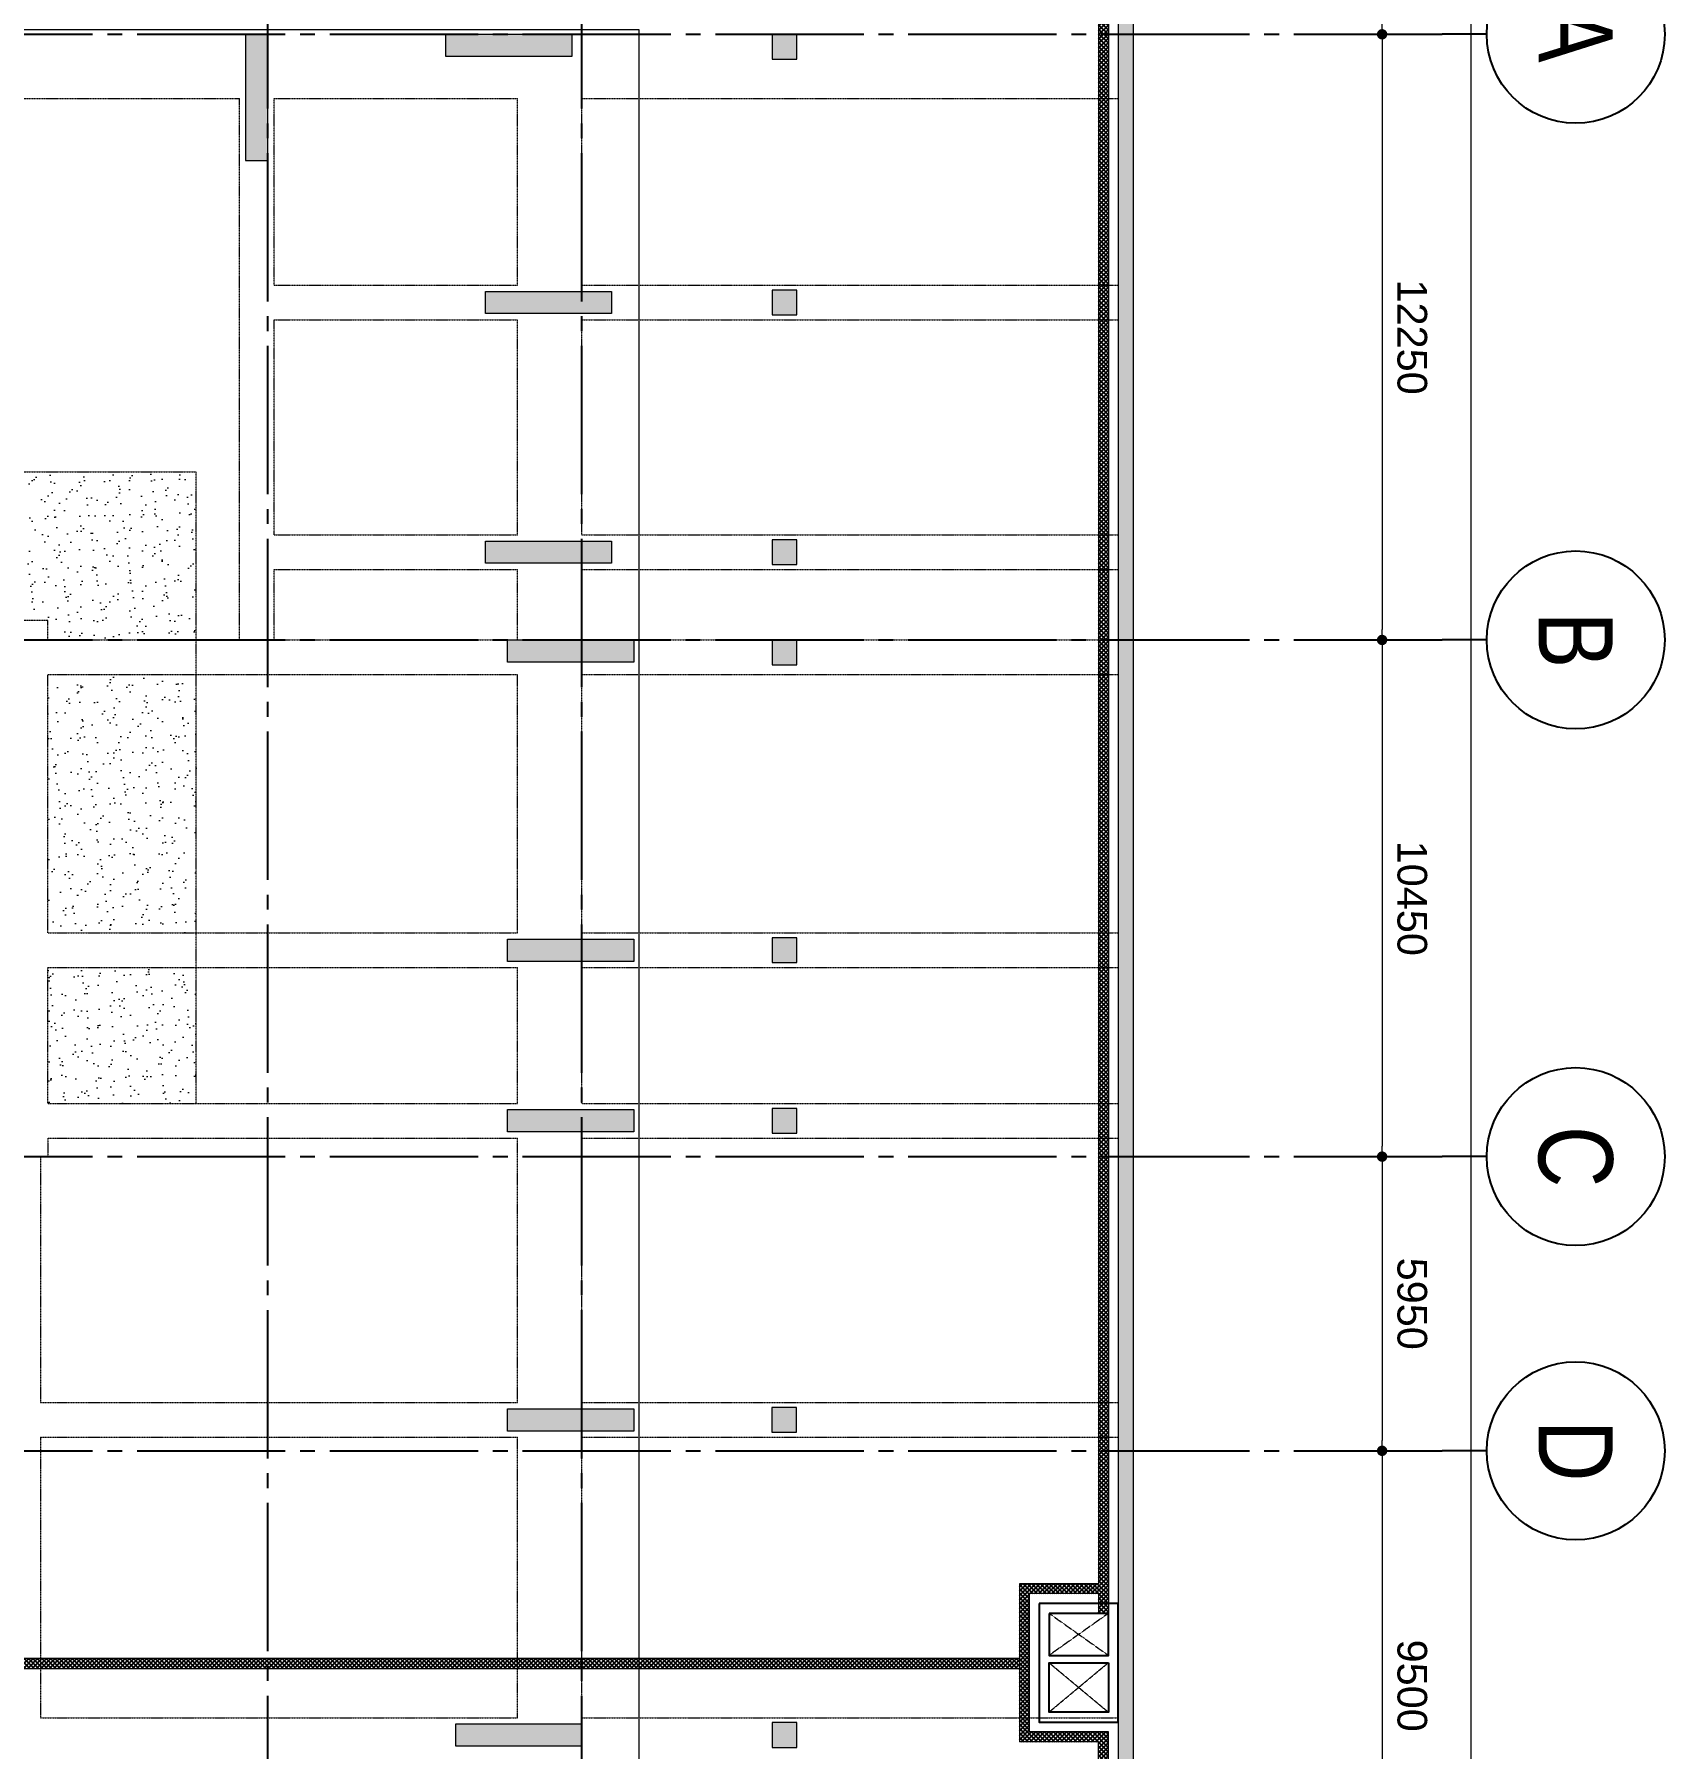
# Model space of a CAD drawing. Header units: millimetres. Extents: x 3014920 to 3563667, y -1638653 to -1356471.
# Drawn here: x 3371124 to 3404101, y -1458560 to -1423885 of the extents above; entities that cross this region are included whole.
import ezdxf
from ezdxf.enums import TextEntityAlignment as Align

# ---------------------------------------------------------------- set-up
doc = ezdxf.new("R2010")
doc.units = ezdxf.units.MM
doc.header["$MEASUREMENT"] = 0
doc.header["$PDMODE"] = 2
for name, pattern in [('CHG_XX_Cot_Ham 2$0$MB_Luoi truc$0$HTT Hidden 21', [3, 2, -1]), ('CHG_XX_Damsan_Ham 2$0$CHG_XX_Damsan_Ham 2$0$HIDDEN', [0.375, 0.25, -0.125]), ('CHG_XX_Luoi truc$0$MB_Luoi truc$0$Center101', [13, 10, -1, 1, -1])]:
    doc.linetypes.add(name, pattern=pattern)
doc.layers.get('0').update_dxf_attribs({"lineweight": 9})
doc.layers.get('Defpoints').update_dxf_attribs({"color": 10, "lineweight": 0})
for name, color, linetype, lineweight in [('CHG_XX_Cot_Ham 2$0$MB_Luoi truc$0$Dim 300', 1, 'Continuous', 5), ('CHG_XX_Cot_Ham 2$0$NS-Pier-H2', 150, 'Continuous', 13), ('CHG_XX_Cot_Ham 2$0$NS-Pier-H2 @ 1', 150, 'Continuous', 13), ('CHG_XX_Cot_Ham 2$0$NS-Pier-H2 @ 150', 150, 'Continuous', 13), ("CHG_XX_Damsan_Ham 2$0$CHG_XX_Damsan_Ham 2$0$'S_General_Hidden_1 Thin", 1, 'CHG_XX_Damsan_Ham 2$0$CHG_XX_Damsan_Ham 2$0$HIDDEN', 18), ('CHG_XX_Damsan_Ham 2$0$CHG_XX_Damsan_Ham 2$0$CHG_XX_Damsan_Ham 2$0$Start net bao', 3, 'Continuous', 18), ('CHG_XX_Damsan_Ham 2$0$CHG_XX_Damsan_Ham 2$0$DBAO', 3, 'Continuous', 13), ('CHG_XX_Damsan_Ham 2$0$CHG_XX_Damsan_Ham 2$0$DMo', 9, 'CHG_XX_Damsan_Ham 2$0$CHG_XX_Damsan_Ham 2$0$HIDDEN', 9), ('CHG_XX_Damsan_Ham 2$0$CHG_XX_Damsan_Ham 2$0$DTE-MEP-H-SLAB TEXT', 3, 'Continuous', 0), ('CHG_XX_Damsan_Ham 2$0$CHG_XX_Damsan_Ham 2$0$mach ngung thi cong', 6, 'Continuous', 13), ('CHG_XX_Damsan_Ham 2$0$CHG_XX_Damsan_Ham 2$0$Start hatch', 8, 'Continuous', 25), ('CHG_XX_Damsan_Ham 2$0$CHG_XX_Damsan_Ham 2$0$Start net bao', 3, 'Continuous', 18), ('CHG_XX_Damsan_Ham 2$0$HATCH', 57, 'Continuous', 9), ('CHG_XX_Damsan_Ham 2$0$mach ngung thi cong', 6, 'Continuous', 13)]:
    doc.layers.add(name, color=color, linetype=linetype, lineweight=lineweight)
for name, color, linetype, lineweight, plot in [('CHG_XX_Cot_Ham 2$0$NS-Column-H2', 90, 'Continuous', 13, False), ('CHG_XX_Cot_Ham 2$0$NS-Column-H2 @ 1', 90, 'Continuous', 13, False), ('CHG_XX_Cot_Ham 2$0$NS-Column-H2 @ 150', 90, 'Continuous', 13, False)]:
    doc.layers.add(name, color=color, linetype=linetype, lineweight=lineweight, plot=plot)
for name, color, linetype in [('CHG_XX_Damsan_Ham 2$0$CHG_XX_Damsan_Ham 2$0$MEP-00-GENERAL-35', 2, 'Continuous'), ('CHG_XX_Luoi truc$0$Grid', 34, 'Continuous'), ('CHG_XX_Luoi truc$0$Grid Line', 8, 'CHG_XX_Luoi truc$0$MB_Luoi truc$0$Center101')]:
    doc.layers.add(name, color=color, linetype=linetype)
doc.styles.add('CHG_XX_Cot_Ham 2$0$MB_Luoi truc$0$Arial_C', font='arial.ttf')
doc.styles.add('CHG_XX_Luoi truc$0$MB_Luoi truc$0$Grid A-F$0$VNI-HelveCB', font='VHELVCB_0.TTF')
doc.dimstyles.new('CHG_XX_Cot_Ham 2$0$MB_Luoi truc$0$Dim 300 (A1-A2)', dxfattribs={"dimscale": 300, "dimtxt": 2, "dimasz": 0.7, "dimexe": 0, "dimexo": 1, "dimgap": 1, "dimtad": 1, "dimdec": 0, "dimzin": 12, "dimdsep": 46, "dimtxsty": 'CHG_XX_Cot_Ham 2$0$MB_Luoi truc$0$Arial_C', "dimblk": 'CHG_XX_Cot_Ham 2$0$MB_Luoi truc$0$_Dot', "dimcen": 1, "dimclrd": 256, "dimclre": 256, "dimclrt": 3, "dimadec": 0, "dimazin": 0, "dimtfac": 1, "dimtdec": 0, "dimtix": 1, "dimtmove": 2, "dimatfit": 3, "dimldrblk": 'CHG_XX_Cot_Ham 2$0$MB_Luoi truc$0$HTT Arrow 30', "dimfxl": 1, "dimtolj": 1, "dimtzin": 0, "dimarcsym": 0})
pattern_1 = [(45, (273994.73, -7150), (-44.194174, 44.194174), []), (135, (273994.73, -7150), (-44.194174, -44.194174), [])]

# ---------------------------------------------------------------- blocks, each defined once
blk = doc.blocks.new('CHG_XX_Cot_Ham 2$0$MB_Luoi truc$0$_Dot')
at = {"color": 0, "linetype": 'ByBlock', "lineweight": -2}
blk.add_line((-0.5, 0), (-1, 0), dxfattribs=at)
at = {"color": 0, "linetype": 'ByBlock', "const_width": 0.5}
blk.add_lwpolyline([(-0.25, 0, 1), (0.25, 0, 1)], format="xyb", close=True, dxfattribs=at)
blk = doc.blocks.new('*D2845')
at = {"layer": 'CHG_XX_Cot_Ham 2$0$MB_Luoi truc$0$Dim 300', "lineweight": -2, "transparency": 16777216}
for p, q in [((-10900, 166908), (-10900, 168437)), ((-10690, 168437), (-210, 168437)), ((0, 166908), (0, 168437))]:
    blk.add_line(p, q, dxfattribs=at)
at = {"layer": 'Defpoints', "color": 0, "transparency": 16777216}
for p in [(0, 168437), (-10900, 166608), (0, 166608)]:
    blk.add_point(p, dxfattribs=at)
at = {"layer": 'CHG_XX_Cot_Ham 2$0$MB_Luoi truc$0$Dim 300', "lineweight": -2, "transparency": 16777216, "xscale": 210, "yscale": 210, "zscale": 210, "rotation": 180}
blk.add_blockref('CHG_XX_Cot_Ham 2$0$MB_Luoi truc$0$_Dot', (-10900, 168437), dxfattribs=at)
at = {"layer": 'CHG_XX_Cot_Ham 2$0$MB_Luoi truc$0$Dim 300', "lineweight": -2, "transparency": 16777216, "xscale": 210, "yscale": 210, "zscale": 210}
blk.add_blockref('CHG_XX_Cot_Ham 2$0$MB_Luoi truc$0$_Dot', (0, 168437), dxfattribs=at)
at = {"layer": 'CHG_XX_Cot_Ham 2$0$MB_Luoi truc$0$Dim 300', "color": 3, "transparency": 16777216, "insert": (-5450, 169043), "char_height": 600, "attachment_point": 5, "style": 'CHG_XX_Cot_Ham 2$0$MB_Luoi truc$0$Arial_C'}
blk.add_mtext('\\A1;10900', dxfattribs=at)
blk = doc.blocks.new('CHG_XX_Cot_Ham 2$0$MB_Luoi truc$0$HTT Arrow 30')
blk.add_hatch(color=256).paths.add_polyline_path([(-2.5, 0.375), (-2.5, -0.375), (0, 0)])
at = {"color": 0, "linetype": 'ByBlock', "lineweight": -2}
for p, q in [((0, 0), (-2.5, 0.375)), ((-2.5, -0.375), (-2.5, 0.375)), ((0, 0), (-2.5, -0.375))]:
    blk.add_line(p, q, dxfattribs=at)
blk = doc.blocks.new('*D2846')
at = {"layer": 'CHG_XX_Cot_Ham 2$0$MB_Luoi truc$0$Dim 300', "lineweight": -2, "transparency": 16777216}
for p, q in [((0, 166908), (0, 168437)), ((210, 168437), (12040, 168437)), ((12250, 166908), (12250, 168437))]:
    blk.add_line(p, q, dxfattribs=at)
at = {"layer": 'Defpoints', "color": 0, "transparency": 16777216}
for p in [(12250, 168437), (0, 166608), (12250, 166608)]:
    blk.add_point(p, dxfattribs=at)
at = {"layer": 'CHG_XX_Cot_Ham 2$0$MB_Luoi truc$0$Dim 300', "lineweight": -2, "transparency": 16777216, "xscale": 210, "yscale": 210, "zscale": 210, "rotation": 180}
blk.add_blockref('CHG_XX_Cot_Ham 2$0$MB_Luoi truc$0$_Dot', (0, 168437), dxfattribs=at)
at = {"layer": 'CHG_XX_Cot_Ham 2$0$MB_Luoi truc$0$Dim 300', "lineweight": -2, "transparency": 16777216, "xscale": 210, "yscale": 210, "zscale": 210}
blk.add_blockref('CHG_XX_Cot_Ham 2$0$MB_Luoi truc$0$_Dot', (12250, 168437), dxfattribs=at)
at = {"layer": 'CHG_XX_Cot_Ham 2$0$MB_Luoi truc$0$Dim 300', "color": 3, "transparency": 16777216, "insert": (6125, 169043), "char_height": 600, "attachment_point": 5, "style": 'CHG_XX_Cot_Ham 2$0$MB_Luoi truc$0$Arial_C'}
blk.add_mtext('\\A1;12250', dxfattribs=at)
blk = doc.blocks.new('*D2847')
at = {"layer": 'CHG_XX_Cot_Ham 2$0$MB_Luoi truc$0$Dim 300', "lineweight": -2, "transparency": 16777216}
for p, q in [((12250, 166908), (12250, 168437)), ((12460, 168437), (22490, 168437)), ((22700, 166908), (22700, 168437))]:
    blk.add_line(p, q, dxfattribs=at)
at = {"layer": 'Defpoints', "color": 0, "transparency": 16777216}
for p in [(22700, 168437), (12250, 166608), (22700, 166608)]:
    blk.add_point(p, dxfattribs=at)
at = {"layer": 'CHG_XX_Cot_Ham 2$0$MB_Luoi truc$0$Dim 300', "lineweight": -2, "transparency": 16777216, "xscale": 210, "yscale": 210, "zscale": 210, "rotation": 180}
blk.add_blockref('CHG_XX_Cot_Ham 2$0$MB_Luoi truc$0$_Dot', (12250, 168437), dxfattribs=at)
at = {"layer": 'CHG_XX_Cot_Ham 2$0$MB_Luoi truc$0$Dim 300', "lineweight": -2, "transparency": 16777216, "xscale": 210, "yscale": 210, "zscale": 210}
blk.add_blockref('CHG_XX_Cot_Ham 2$0$MB_Luoi truc$0$_Dot', (22700, 168437), dxfattribs=at)
at = {"layer": 'CHG_XX_Cot_Ham 2$0$MB_Luoi truc$0$Dim 300', "color": 3, "transparency": 16777216, "insert": (17475, 169043), "char_height": 600, "attachment_point": 5, "style": 'CHG_XX_Cot_Ham 2$0$MB_Luoi truc$0$Arial_C'}
blk.add_mtext('\\A1;10450', dxfattribs=at)
blk = doc.blocks.new('*D2848')
at = {"layer": 'CHG_XX_Cot_Ham 2$0$MB_Luoi truc$0$Dim 300', "lineweight": -2, "transparency": 16777216}
for p, q in [((22700, 166908), (22700, 168437)), ((22910, 168437), (28440, 168437)), ((28650, 166908), (28650, 168437))]:
    blk.add_line(p, q, dxfattribs=at)
at = {"layer": 'Defpoints', "color": 0, "transparency": 16777216}
for p in [(28650, 168437), (22700, 166608), (28650, 166608)]:
    blk.add_point(p, dxfattribs=at)
at = {"layer": 'CHG_XX_Cot_Ham 2$0$MB_Luoi truc$0$Dim 300', "lineweight": -2, "transparency": 16777216, "xscale": 210, "yscale": 210, "zscale": 210, "rotation": 180}
blk.add_blockref('CHG_XX_Cot_Ham 2$0$MB_Luoi truc$0$_Dot', (22700, 168437), dxfattribs=at)
at = {"layer": 'CHG_XX_Cot_Ham 2$0$MB_Luoi truc$0$Dim 300', "lineweight": -2, "transparency": 16777216, "xscale": 210, "yscale": 210, "zscale": 210}
blk.add_blockref('CHG_XX_Cot_Ham 2$0$MB_Luoi truc$0$_Dot', (28650, 168437), dxfattribs=at)
at = {"layer": 'CHG_XX_Cot_Ham 2$0$MB_Luoi truc$0$Dim 300', "color": 3, "transparency": 16777216, "insert": (25675, 169043), "char_height": 600, "attachment_point": 5, "style": 'CHG_XX_Cot_Ham 2$0$MB_Luoi truc$0$Arial_C'}
blk.add_mtext('\\A1;5950', dxfattribs=at)
blk = doc.blocks.new('*D2849')
at = {"layer": 'CHG_XX_Cot_Ham 2$0$MB_Luoi truc$0$Dim 300', "lineweight": -2, "transparency": 16777216}
for p, q in [((28650, 166908), (28650, 168437)), ((28860, 168437), (37940, 168437)), ((38150, 166908), (38150, 168437))]:
    blk.add_line(p, q, dxfattribs=at)
at = {"layer": 'Defpoints', "color": 0, "transparency": 16777216}
for p in [(38150, 168437), (28650, 166608), (38150, 166608)]:
    blk.add_point(p, dxfattribs=at)
at = {"layer": 'CHG_XX_Cot_Ham 2$0$MB_Luoi truc$0$Dim 300', "lineweight": -2, "transparency": 16777216, "xscale": 210, "yscale": 210, "zscale": 210, "rotation": 180}
blk.add_blockref('CHG_XX_Cot_Ham 2$0$MB_Luoi truc$0$_Dot', (28650, 168437), dxfattribs=at)
at = {"layer": 'CHG_XX_Cot_Ham 2$0$MB_Luoi truc$0$Dim 300', "lineweight": -2, "transparency": 16777216, "xscale": 210, "yscale": 210, "zscale": 210}
blk.add_blockref('CHG_XX_Cot_Ham 2$0$MB_Luoi truc$0$_Dot', (38150, 168437), dxfattribs=at)
at = {"layer": 'CHG_XX_Cot_Ham 2$0$MB_Luoi truc$0$Dim 300', "color": 3, "transparency": 16777216, "insert": (33400, 169043), "char_height": 600, "attachment_point": 5, "style": 'CHG_XX_Cot_Ham 2$0$MB_Luoi truc$0$Arial_C'}
blk.add_mtext('\\A1;9500', dxfattribs=at)
blk = doc.blocks.new('*D2858')
at = {"layer": 'CHG_XX_Cot_Ham 2$0$MB_Luoi truc$0$Dim 300', "lineweight": -2, "transparency": 16777216}
for p, q in [((-10900, 166908), (-10900, 170237)), ((105840, 170237), (-10690, 170237)), ((106050, 166908), (106050, 170237))]:
    blk.add_line(p, q, dxfattribs=at)
at = {"layer": 'Defpoints', "color": 0, "transparency": 16777216}
for p in [(-10900, 170237), (-10900, 166608), (106050, 166608)]:
    blk.add_point(p, dxfattribs=at)
at = {"layer": 'CHG_XX_Cot_Ham 2$0$MB_Luoi truc$0$Dim 300', "lineweight": -2, "transparency": 16777216, "xscale": 210, "yscale": 210, "zscale": 210, "rotation": 180}
blk.add_blockref('CHG_XX_Cot_Ham 2$0$MB_Luoi truc$0$_Dot', (-10900, 170237), dxfattribs=at)
at = {"layer": 'CHG_XX_Cot_Ham 2$0$MB_Luoi truc$0$Dim 300', "lineweight": -2, "transparency": 16777216, "xscale": 210, "yscale": 210, "zscale": 210}
blk.add_blockref('CHG_XX_Cot_Ham 2$0$MB_Luoi truc$0$_Dot', (106050, 170237), dxfattribs=at)
at = {"layer": 'CHG_XX_Cot_Ham 2$0$MB_Luoi truc$0$Dim 300', "color": 3, "transparency": 16777216, "insert": (47575, 170843), "char_height": 600, "attachment_point": 5, "style": 'CHG_XX_Cot_Ham 2$0$MB_Luoi truc$0$Arial_C'}
blk.add_mtext('\\A1;116950', dxfattribs=at)
blk = doc.blocks.new('*U2895')
at = {"layer": 'CHG_XX_Cot_Ham 2$0$NS-Pier-H2 @ 1'}
h = blk.add_hatch(color=256, dxfattribs=at)
h.dxf.hatch_style = 1
h.paths.add_polyline_path([(450, 0), (0, 0), (0, -2550), (450, -2550)])
at = {"layer": 'CHG_XX_Cot_Ham 2$0$NS-Pier-H2 @ 150'}
h = blk.add_hatch(color=256, dxfattribs=at)
h.dxf.hatch_style = 1
h.paths.add_polyline_path([(450, 0), (0, 0), (0, -2550), (450, -2550)])
blk = doc.blocks.new('CHG_XX_Cot_Ham 2$0$Block A_C450x2250')
at = {"layer": 'CHG_XX_Cot_Ham 2$0$NS-Pier-H2'}
blk.add_lwpolyline([(450, -2550), (0, -2550), (0, 0), (450, 0)], close=True, dxfattribs=at)
blk.add_blockref('*U2895', (0, 0), dxfattribs=at)
blk = doc.blocks.new('*U2897')
at = {"layer": 'CHG_XX_Cot_Ham 2$0$NS-Column-H2 @ 1'}
h = blk.add_hatch(color=256, dxfattribs=at)
h.dxf.hatch_style = 1
h.paths.add_polyline_path([(-250, -250), (-250, 250), (250, 250), (250, -250)])
at = {"layer": 'CHG_XX_Cot_Ham 2$0$NS-Column-H2 @ 150'}
h = blk.add_hatch(color=256, dxfattribs=at)
h.dxf.hatch_style = 1
h.paths.add_polyline_path([(-250, -250), (-250, 250), (250, 250), (250, -250)])
blk = doc.blocks.new('CHG_XX_Cot_Ham 2$0$500x500')
at = {"layer": 'CHG_XX_Cot_Ham 2$0$NS-Column-H2'}
blk.add_lwpolyline([(250, -250), (250, 250), (-250, 250), (-250, -250)], close=True, dxfattribs=at)
blk.add_blockref('*U2897', (0, 0), dxfattribs=at)
blk = doc.blocks.new('*U2889')
at = {"layer": 'CHG_XX_Luoi truc$0$Grid', "lineweight": -2}
blk.add_line((0, 611), (0, 608), dxfattribs=at)
blk.add_circle((0, 617), 6, dxfattribs=at)
at = {"layer": 'CHG_XX_Luoi truc$0$Grid Line'}
blk.add_line((0, 0), (0, 608), dxfattribs=at)
at = {"layer": 'CHG_XX_Luoi truc$0$Grid', "lineweight": -2, "style": 'CHG_XX_Luoi truc$0$MB_Luoi truc$0$Grid A-F$0$VNI-HelveCB'}
for tag, p in [('GRIDSUB', (0, 617)), ('GRID', (0, -9))]:
    blk.add_attdef(tag, text='', height=5, dxfattribs=at).set_placement(p, align=Align.MIDDLE)
blk = doc.blocks.new('*U2890')
at = {"layer": 'CHG_XX_Luoi truc$0$Grid', "lineweight": -2}
blk.add_line((0, 611), (0, 608), dxfattribs=at)
blk.add_circle((0, 617), 6, dxfattribs=at)
at = {"layer": 'CHG_XX_Luoi truc$0$Grid Line'}
blk.add_line((0, 0), (0, 608), dxfattribs=at)
at = {"layer": 'CHG_XX_Luoi truc$0$Grid', "lineweight": -2, "style": 'CHG_XX_Luoi truc$0$MB_Luoi truc$0$Grid A-F$0$VNI-HelveCB'}
for tag, p in [('GRIDSUB', (0, 617)), ('GRID', (0, -9))]:
    blk.add_attdef(tag, text='', height=5, dxfattribs=at).set_placement(p, align=Align.MIDDLE)
blk = doc.blocks.new('*U2891')
at = {"layer": 'CHG_XX_Luoi truc$0$Grid Line'}
blk.add_line((0, 0), (0, 438), dxfattribs=at)
at = {"layer": 'CHG_XX_Luoi truc$0$Grid', "lineweight": -2, "style": 'CHG_XX_Luoi truc$0$MB_Luoi truc$0$Grid A-F$0$VNI-HelveCB'}
for tag, p in [('GRIDSUB', (0, 447)), ('GRID', (0, -9))]:
    blk.add_attdef(tag, text='', height=5, dxfattribs=at).set_placement(p, align=Align.MIDDLE)
blk = doc.blocks.new('CHG_XX_Luoi truc')
at = {"layer": 'CHG_XX_Luoi truc$0$Grid'}
ref = blk.add_blockref('*U2890', (0, -12747), dxfattribs=dict(at, xscale=300, yscale=300, zscale=300))
ref.add_attrib('GRIDSUB', 'A', dxfattribs={"lineweight": -2, "height": 1500, "style": 'CHG_XX_Luoi truc$0$MB_Luoi truc$0$Grid A-F$0$VNI-HelveCB'}).set_placement((0, 172353), align=Align.MIDDLE)
ref = blk.add_blockref('*U2889', (12250, -12747), dxfattribs=dict(at, xscale=300, yscale=300, zscale=300))
ref.add_attrib('GRIDSUB', 'B', dxfattribs={"lineweight": -2, "height": 1500, "style": 'CHG_XX_Luoi truc$0$MB_Luoi truc$0$Grid A-F$0$VNI-HelveCB'}).set_placement((12250, 172353), align=Align.MIDDLE)
ref = blk.add_blockref('*U2889', (22700, -12747), dxfattribs=dict(at, xscale=300, yscale=300, zscale=300))
ref.add_attrib('GRIDSUB', 'C', dxfattribs={"lineweight": -2, "height": 1500, "style": 'CHG_XX_Luoi truc$0$MB_Luoi truc$0$Grid A-F$0$VNI-HelveCB'}).set_placement((22700, 172353), align=Align.MIDDLE)
ref = blk.add_blockref('*U2889', (28650, -12747), dxfattribs=dict(at, xscale=300, yscale=300, zscale=300))
ref.add_attrib('GRIDSUB', 'D', dxfattribs={"lineweight": -2, "height": 1500, "style": 'CHG_XX_Luoi truc$0$MB_Luoi truc$0$Grid A-F$0$VNI-HelveCB'}).set_placement((28650, 172353), align=Align.MIDDLE)
at = {"layer": 'CHG_XX_Luoi truc$0$Grid', "xscale": 300.0000000000013, "yscale": 300.0000000000013, "zscale": 300.0000000000013, "rotation": 90}
for p in [(110703, 152250), (110703, 145900)]:
    blk.add_blockref('*U2891', p, dxfattribs=at)
blk = doc.blocks.new('CHG_XX_Damsan_Ham 2$0$CHG_XX_Damsan_Ham 2$0$sdfsgdh')
at = {"layer": 'CHG_XX_Damsan_Ham 2$0$CHG_XX_Damsan_Ham 2$0$Start hatch', "ltscale": 0.5}
h = blk.add_hatch(dxfattribs=at)
h.set_pattern_fill('ANSI37', color=256, scale=500)
h.set_pattern_definition(pattern_1)
h.paths.add_polyline_path([(42037, 2000), (1900, 2000), (1900, -400), (500, -400), (500, 0), (300, 0), (300, -600), (500, -600), (2100, -600), (2100, 1800), (42037, 1800)])
h = blk.add_hatch(dxfattribs=at)
h.set_pattern_fill('ANSI37', color=256, scale=500)
h.set_pattern_definition(pattern_1)
h.paths.add_polyline_path([(102202, 2000), (75028, 2000), (75028, 400), (72228, 400), (72228, 1800), (72628, 1800), (72628, 2000), (45037, 2000), (45037, 400), (42237, 400), (42237, 1800), (42637, 1800), (42637, 2000), (42037, 2000), (42037, 1800), (42037, 200), (45237, 200), (45237, 1800), (72028, 1800), (72028, 200), (75228, 200), (75228, 1800), (102002, 1800), (102202, 1800)])
h = blk.add_hatch(dxfattribs=at)
h.set_pattern_fill('ANSI37', color=256, scale=500)
h.set_pattern_definition([(45, (170555.19, -8650), (-44.194174, 44.194174), []), (135, (170555.19, -8650), (-44.194174, -44.194174), [])])
h.paths.add_polyline_path([(43750, 200), (43550, 200), (43550, -38999), (43750, -38999)])
at = {"layer": 'CHG_XX_Damsan_Ham 2$0$CHG_XX_Damsan_Ham 2$0$DTE-MEP-H-SLAB TEXT', "color": 2, "ltscale": 0.5}
for p, q in [((1900, 2000), (42637, 2000)), ((2100, 1800), (42037, 1800)), ((42037, 1800), (42037, 200)), ((42237, 1800), (42637, 1800)), ((42237, 1800), (42237, 400)), ((42637, 1800), (42637, 2000)), ((72628, 2000), (45037, 2000)), ((45037, 2000), (45037, 400)), ((72028, 1800), (45237, 1800)), ((45237, 1800), (45237, 200)), ((42237, 400), (45037, 400)), ((42037, 200), (45237, 200)), ((43550, 200), (43550, -74750)), ((43750, -74750), (43750, 200))]:
    blk.add_line(p, q, dxfattribs=at)
at = {"layer": 'CHG_XX_Damsan_Ham 2$0$CHG_XX_Damsan_Ham 2$0$MEP-00-GENERAL-35'}
for points in [[(42437, 600), (44837, 600), (44837, 2200), (42437, 2200)], [(42637, 800), (43487, 800), (43487, 2000), (42637, 2000)], [(43637, 2000), (44637, 2000), (44637, 800), (43637, 800)]]:
    blk.add_lwpolyline(points, close=True, dxfattribs=at)
blk = doc.blocks.new('CHG_XX_Cot_Ham 2')
at = {"layer": 'CHG_XX_Cot_Ham 2$0$NS-Pier-H2'}
h = blk.add_hatch(color=256, dxfattribs=at)
h.dxf.hatch_style = 1
h.paths.add_polyline_path([(99639.2, 163400), (-10900, 163400), (-10900, 85450), (-300, 85450), (-300, 84050), (32350, 84050), (32350, -9000), (103575.5, -9000), (106050, -6022), (106050, 158254.3)])
h.paths.add_polyline_path([(99533.7, 163100), (105750, 158110.4), (105750, 90450), (105650, 90450), (105750, 90450), (105750, 13850), (105750, 13722.3), (105750, -5913.6), (103434.7, -8700), (93599.8, -8700), (93299.8, -8700), (32650, -8700), (32650, 84350), (0, 84350), (0, 85750), (-10600, 85750), (-10600, 163100), (93600, 163100)], flags=16)
for p, q in [((-10900, 163400), (99639.2, 163400)), ((-10600, 163100), (99533.7, 163100))]:
    blk.add_line(p, q, dxfattribs=at)
at = {"layer": 'CHG_XX_Cot_Ham 2$0$NS-Pier-H2', "linetype": 'CHG_XX_Cot_Ham 2$0$MB_Luoi truc$0$HTT Hidden 21'}
blk.add_lwpolyline([(99639.2, 163400), (106050, 158254.3), (106050, -6022), (103575.5, -9000), (32350, -9000), (32350, 84050), (-300, 84050), (-300, 85450), (-10900, 85450), (-10900, 163400)], close=True, dxfattribs=at)
at = {"layer": 'CHG_XX_Cot_Ham 2$0$NS-Column-H2'}
for p in [(250, 156350), (5425, 156350), (10475, 156350), (12500, 156350), (18525, 156350), (21975, 156350), (28025, 156343.1), (34398, 156350)]:
    blk.add_blockref('CHG_XX_Cot_Ham 2$0$500x500', p, dxfattribs=at)
at = {"layer": 'CHG_XX_Cot_Ham 2$0$NS-Pier-H2'}
for name, p in [('CHG_XX_Luoi truc', (0, 0)), ('CHG_XX_Cot_Ham 2$0$Block A_C450x2250', (12250, 153300)), ('CHG_XX_Cot_Ham 2$0$Block A_C450x2250', (18300, 153300)), ('CHG_XX_Cot_Ham 2$0$Block A_C450x2250', (21750, 153300)), ('CHG_XX_Cot_Ham 2$0$Block A_C450x2250', (27800, 153300)), ('CHG_XX_Cot_Ham 2$0$Block A_C450x2250', (5200, 152850)), ('CHG_XX_Cot_Ham 2$0$Block A_C450x2250', (10250, 152850)), ('CHG_XX_Cot_Ham 2$0$Block A_C450x2250', (34175, 152250)), ('CHG_XX_Cot_Ham 2$0$Block A_C450x2250', (0, 152050))]:
    blk.add_blockref(name, p, dxfattribs=at)
at = {"layer": 'CHG_XX_Cot_Ham 2$0$NS-Pier-H2', "xscale": -1, "rotation": 90}
blk.add_blockref('CHG_XX_Cot_Ham 2$0$Block A_C450x2250', (0, 145900), dxfattribs=at)
at = {"layer": 'CHG_XX_Cot_Ham 2$0$MB_Luoi truc$0$Dim 300'}
for base, p1, p2, picture, middle in [((-10900, 170237), (106050, 166608.3), (-10900, 166608.3), '*D2858', (47575, 170843.4)), ((0, 168437), (-10900, 166608.3), (0, 166608.3), '*D2845', (-5450, 169043.4)), ((12250, 168437), (0, 166608.3), (12250, 166608.3), '*D2846', (6125, 169043.4)), ((22700, 168437), (12250, 166608.3), (22700, 166608.3), '*D2847', (17475, 169043.4)), ((28650, 168437), (22700, 166608.3), (28650, 166608.3), '*D2848', (25675, 169043.4)), ((38150, 168437), (28650, 166608.3), (38150, 166608.3), '*D2849', (33400, 169043.4))]:
    dim = blk.add_linear_dim(base=base, p1=p1, p2=p2, dimstyle='CHG_XX_Cot_Ham 2$0$MB_Luoi truc$0$Dim 300 (A1-A2)', dxfattribs=at)
    dim.commit()
    dim.dimension.update_dxf_attribs({"geometry": picture, "text_midpoint": middle})
blk = doc.blocks.new('CHG_XX_Damsan_Ham 2', base_point=(3089256, -609981))
at = {"layer": 'CHG_XX_Damsan_Ham 2$0$HATCH'}
h = blk.add_hatch(dxfattribs=at)
h.set_pattern_fill('AR-SAND', color=256, scale=262.5)
h.paths.add_polyline_path([(12250, 144450), (8850, 144450), (8850, 141050), (11850, 141050), (11850, 141450), (12250, 141450)])
h = blk.add_hatch(dxfattribs=at)
h.set_pattern_fill('AR-SAND', color=256, scale=262.5)
h.paths.add_polyline_path([(18175, 144450), (12950, 144450), (12950, 141450), (18175, 141450)])
h = blk.add_hatch(dxfattribs=at)
h.set_pattern_fill('AR-SAND', color=256, scale=262.5)
h.paths.add_polyline_path([(21625, 144450), (18875, 144450), (18875, 141450), (21625, 141450)])
at = {"layer": "CHG_XX_Damsan_Ham 2$0$CHG_XX_Damsan_Ham 2$0$'S_General_Hidden_1 Thin", "ltscale": 10}
for p, q in [((1300, 152250), (1300, 163100)), ((5075, 152850), (5075, 163100)), ((5775, 152250), (5775, 163100)), ((10125, 152250), (10125, 163100)), ((10825, 152250), (10825, 163100)), ((12250, 152850), (12250, 163100)), ((12250, 152250), (12250, 163100)), ((12950, 152250), (12950, 163100)), ((18175, 152250), (18175, 163100)), ((18875, 152250), (18875, 163100)), ((21625, 152250), (21625, 163100)), ((22325, 152250), (22325, 163100)), ((27675, 152250), (27675, 163100)), ((28375, 152250), (28375, 163100)), ((34048, 152250), (34048, 163100)), ((5075, 152250), (5075, 154285)), ((5075, 152250), (1300, 152250)), ((10132, 152250), (5775, 152250)), ((10825, 152250), (12250, 152250)), ((18175, 152250), (12950, 152250)), ((18175, 152250), (12950, 152250)), ((21625, 152250), (18875, 152250)), ((21625, 152250), (18875, 152250)), ((27675, 152250), (22325, 152250)), ((27675, 152250), (22325, 152250)), ((34048, 152250), (28375, 152250)), ((1300, 146025), (1300, 150950)), ((5075, 150950), (1300, 150950)), ((5075, 146025), (5075, 150950)), ((5775, 146025), (5775, 150950)), ((10132, 150950), (5775, 150950)), ((10125, 146025), (10125, 150950)), ((12250, 150950), (10825, 150950)), ((10825, 146025), (10825, 150950)), ((12250, 146025), (12250, 150950)), ((12950, 141450), (12950, 150950)), ((18175, 150950), (12950, 150950)), ((18175, 141450), (18175, 150950)), ((18875, 141450), (18875, 150950)), ((21625, 150950), (18875, 150950)), ((21625, 141450), (21625, 150950)), ((22325, 141450), (22325, 150950)), ((27675, 150950), (22325, 150950)), ((27675, 141300), (27675, 150950)), ((28375, 141300), (28375, 150950)), ((34048, 150950), (28375, 150950)), ((34048, 141300), (34048, 150950)), ((5075, 146025), (1300, 146025)), ((10125, 146025), (5775, 146025)), ((12250, 146025), (10825, 146025)), ((12250, 145325), (1300, 145325)), ((1300, 139525), (1300, 145325)), ((12250, 141450), (12250, 145325)), ((8850, 130000), (8850, 144450)), ((21625, 144450), (8850, 144450)), ((12250, 141450), (11850, 141450)), ((11850, 139525), (11850, 141450)), ((18175, 141450), (12950, 141450)), ((21625, 141450), (18875, 141450)), ((22325, 141450), (22700, 141450)), ((22700, 141450), (22700, 141300)), ((22700, 141300), (27675, 141300)), ((28375, 141300), (34048, 141300))]:
    blk.add_line(p, q, dxfattribs=at)
at = {"layer": 'CHG_XX_Damsan_Ham 2$0$CHG_XX_Damsan_Ham 2$0$CHG_XX_Damsan_Ham 2$0$Start net bao'}
for points in [[(-10900, 163400), (99639, 163400), (106050, 158250), (106050, -6022), (103576, -9000), (32350, -9000), (32350, 84050), (-300, 84050)], [(-10600, 85750), (-10600, 163100), (99534, 163100), (105750, 158106), (105750, 128050)]]:
    blk.add_lwpolyline(points, dxfattribs=at)
at = {"layer": 'CHG_XX_Damsan_Ham 2$0$CHG_XX_Damsan_Ham 2$0$DMo'}
for p, q in [((31937, 161700), (32787, 162900)), ((31937, 162900), (32787, 161700)), ((32937, 161700), (33937, 162900)), ((32937, 162900), (33937, 161700))]:
    blk.add_line(p, q, dxfattribs=at)
at = {"layer": 'CHG_XX_Damsan_Ham 2$0$CHG_XX_Damsan_Ham 2$0$mach ngung thi cong'}
blk.add_lwpolyline([(23700, 90148), (-100, 90150), (-100, 153400), (99650, 153400), (99650, 71950), (75851, 71950), (75851, 88800), (75851, 88800), (75851, 129600), (23700, 129600)], close=True, dxfattribs=at)
at = {"layer": 'CHG_XX_Damsan_Ham 2$0$CHG_XX_Damsan_Ham 2$0$Start net bao'}
for points in [[(-10900, 163400), (99639, 163400), (106050, 158250), (106050, -6022), (103576, -9000), (32350, -9000), (32350, 84050), (-300, 84050)], [(-10600, 85750), (-10600, 163100), (99534, 163100), (105750, 158106), (105750, 128050)]]:
    blk.add_lwpolyline(points, dxfattribs=at)
at = {"layer": 'CHG_XX_Damsan_Ham 2$0$mach ngung thi cong'}
blk.add_lwpolyline([(23900, 90148), (-100, 90150), (-100, 153400), (99650, 153400), (99650, 71950), (75549, 71950), (75549, 88800), (75549, 88800), (75549, 129500), (23900, 129500)], close=True, dxfattribs=at)
at = {"layer": 'CHG_XX_Damsan_Ham 2$0$CHG_XX_Damsan_Ham 2$0$DBAO'}
blk.add_blockref('CHG_XX_Cot_Ham 2', (0, 0), dxfattribs=at)
at = {"layer": 'CHG_XX_Damsan_Ham 2$0$CHG_XX_Damsan_Ham 2$0$DTE-MEP-H-SLAB TEXT'}
blk.add_blockref('CHG_XX_Damsan_Ham 2$0$CHG_XX_Damsan_Ham 2$0$sdfsgdh', (-10700, 160900), dxfattribs=at)
at = {"layer": 'CHG_XX_Damsan_Ham 2$0$HATCH'}
blk.add_blockref('CHG_XX_Cot_Ham 2', (0, 0), dxfattribs=at)

msp = doc.modelspace()

# ---------------------------------------------------------------- block references
at = {"layer": 'Defpoints', "rotation": 270}
msp.add_blockref('CHG_XX_Damsan_Ham 2', (2619967.54426, -4513141.12138), dxfattribs=at)

doc.saveas('drawing.dxf')
